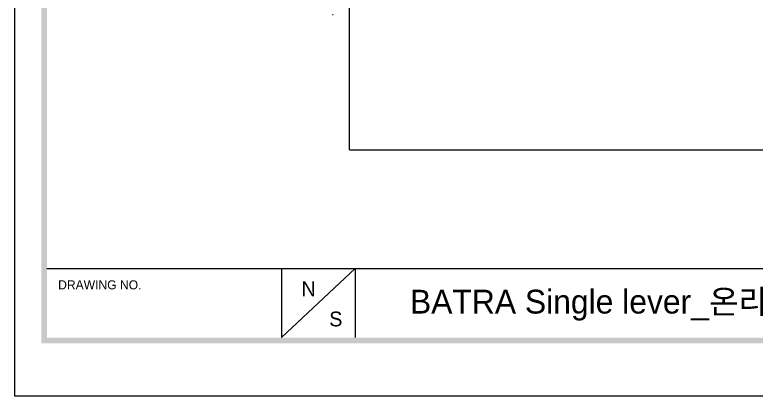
# Model space of a CAD drawing. Header units: millimetres. Extents: x 1091 to 2122, y 843 to 1569.
# Drawn here: x 1091.2 to 1434.2, y 843.5 to 1019.8 of the extents above; entities that cross this region are included whole.
import ezdxf

# ---------------------------------------------------------------- set-up
doc = ezdxf.new("R2010")
doc.units = ezdxf.units.MM
doc.layers.add('\\M+5B1EA\\M+5D7A2', color=1, linetype='Continuous')
doc.styles.add('Daelim Dimension', font='\x7f\x7f\x7f\x7f.TTF')
doc.dimstyles.new('DEFAULT', dxfattribs={"dimscale": 2, "dimtxt": 2, "dimasz": 2, "dimexe": 0, "dimexo": 2, "dimgap": 1, "dimtad": 1, "dimdec": 1, "dimzin": 9, "dimdsep": 46, "dimtxsty": 'Daelim Dimension', "dimcen": 0.5, "dimclrd": 252, "dimclre": 252, "dimclrt": 3, "dimadec": 1, "dimazin": 0, "dimtfac": 1, "dimtdec": 1, "dimtix": 1, "dimtmove": 0, "dimatfit": 3, "dimfxl": 0, "dimtolj": 1, "dimtzin": 1, "dimlwd": 9, "dimlwe": 9, "dimarcsym": 0})

# ---------------------------------------------------------------- blocks, each defined once
blk = doc.blocks.new('*D1')
at = {"layer": '\\M+5B1EA\\M+5D7A2', "color": 5, "lineweight": 9}
for p, q in [((1250.08, 1342.62), (1495.37, 1342.62)), ((1495.37, 1338.62), (1495.37, 961.42)), ((1489.6, 957.42), (1495.37, 957.42))]:
    blk.add_line(p, q, dxfattribs=at)
at = {"layer": '\\M+5B1EA\\M+5D7A2', "color": 5}
for points in [[(1494.71, 1338.62), (1496.04, 1338.62), (1495.37, 1342.62)], [(1494.71, 961.42), (1496.04, 961.42), (1495.37, 957.42)]]:
    blk.add_solid(points, dxfattribs=at)
at = {"layer": 'Defpoints', "color": 0}
for p in [(1246.08, 1342.62), (1485.6, 957.42), (1495.37, 957.42)]:
    blk.add_point(p, dxfattribs=at)
at = {"layer": '\\M+5B1EA\\M+5D7A2', "color": 7, "insert": (1484.72, 1150.02), "char_height": 16, "attachment_point": 5, "rotation": 90, "style": 'Daelim Dimension'}
blk.add_mtext('\\A1;1700', dxfattribs=at)

msp = doc.modelspace()

# ---------------------------------------------------------------- linework, layer by layer
at = {"color": 0}
for q in [(1246.08, 1393.9), (1468.59, 957.42)]:
    msp.add_line((1246.08, 957.42), q, dxfattribs=at)
at = {"color": 5}
msp.add_line((1106.11, 902.52), (1937.59, 902.52), dxfattribs=at)
at = {"color": 5, "ltscale": 40}
for p, q in [((1214.53, 902.52), (1214.53, 870.56)), ((1214.53, 902.52), (1214.53, 870.56)), ((1248.73, 902.52), (1214.53, 870.56)), ((1248.73, 902.52), (1214.53, 870.56)), ((1248.73, 902.52), (1248.73, 870.56)), ((1248.73, 902.52), (1248.73, 870.56))]:
    msp.add_line(p, q, dxfattribs=at)
at = {"color": 2}
msp.add_lwpolyline([(1091.24, 1569.48), (2121.96, 1569.48), (2121.96, 843.46), (1091.24, 843.46)], close=True, dxfattribs=at)
at = {"ltscale": 0.5}
msp.add_lwpolyline([(1091.24, 1569.48), (2121.96, 1569.48), (2121.96, 843.46), (1091.24, 843.46)], close=True, dxfattribs=at)
at = {"color": 5, "ltscale": 40}
for points in [[(1103.47, 1557.25), (1106.11, 1557.25), (1103.47, 867.92), (1106.11, 870.56)], [(2109.73, 867.92), (2107.09, 870.56), (1103.47, 867.92), (1106.11, 870.56)]]:
    msp.add_trace(points, dxfattribs=at)
at = {"layer": '\\M+5B1EA\\M+5D7A2', "color": 5, "linetype": 'ByBlock', "lineweight": -2}
msp.add_line((1238.47, 1019.78), (1238.11, 1019.78), dxfattribs=at)

# ---------------------------------------------------------------- texts
at = {"color": 5, "ltscale": 40, "style": 'Daelim Dimension'}
msp.add_text('DRAWING NO.', height=4.1852, dxfattribs=at).set_placement((1111.28, 892.85))
at = {"char_height": 6.85, "width": 9.5586, "attachment_point": 1, "style": 'Daelim Dimension'}
for s, insert in [('N', (1223.83, 896.53)), ('S', (1236.68, 882.57))]:
    msp.add_mtext(s, dxfattribs=dict(at, insert=insert))
at = {"color": 2, "insert": (1274.03, 892.67), "char_height": 11.0074, "width": 635.0436, "attachment_point": 1, "style": 'Daelim Dimension'}
msp.add_mtext('BATRA Single lever_온라인 샤워욕조수전_YB6A13-CA1', dxfattribs=at)

# ---------------------------------------------------------------- dimensions: what is measured, and where the dimension line sits
at = {"layer": '\\M+5B1EA\\M+5D7A2', "color": 5}
dim = msp.add_linear_dim(base=(1495.37, 957.42), p1=(1246.08, 1342.62), p2=(1485.6, 957.42), angle=90, text='1700', dimstyle='DEFAULT', override={"dimtxt": 8, "dimdec": 0, "dimclrd": 5, "dimclre": 5, "dimclrt": 7}, dxfattribs=at)
dim.commit()
dim.dimension.update_dxf_attribs({"geometry": '*D1', "text_midpoint": (1484.72, 1150.02)})

doc.saveas('drawing.dxf')
